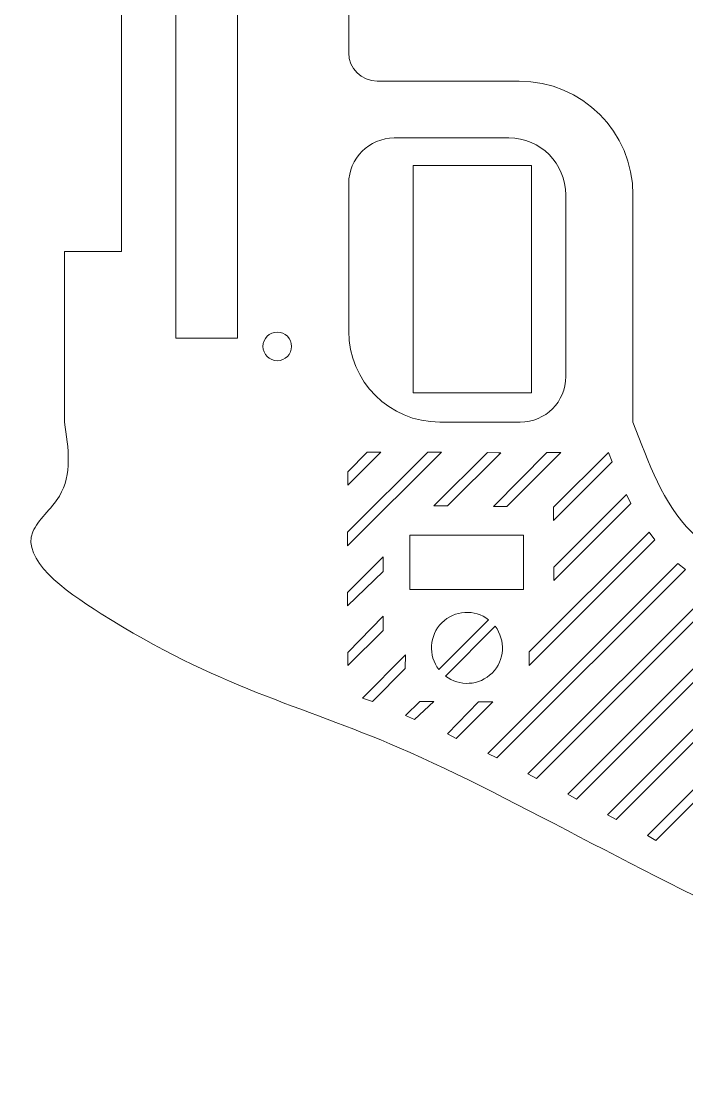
# Model space of a CAD drawing. Header units: inches. Extents: x -18 to -5.3, y 0.3 to 12.1.
# Drawn here: x -17.968 to -15.044, y 0.347 to 5.081 of the extents above; entities that cross this region are included whole.
import ezdxf

# ---------------------------------------------------------------- set-up
doc = ezdxf.new("R2010")
doc.units = ezdxf.units.IN
doc.header["$MEASUREMENT"] = 0
doc.layers.add('VISIBLE', color=7, linetype='Continuous')

msp = doc.modelspace()

# ---------------------------------------------------------------- linework, layer by layer
at = {"layer": 'VISIBLE', "color": 250, "lineweight": 9}
for points in [[(-17.2891, 10.6757), (-17.2891, 10.6757), (-17.2891, 3.6882), (-17.2891, 3.6882)], [(-17.0191, 3.6882), (-17.0191, 3.6882), (-17.0191, 10.6757), (-17.0191, 10.6757)], [(-16.5291, 4.9435), (-16.5291, 4.9435), (-16.5291, 9.0685), (-16.5291, 9.0685)], [(-17.5291, 4.0685), (-17.5291, 4.0685), (-17.5291, 5.3185), (-17.5291, 5.3185)], [(-16.4041, 4.8185), (-16.4731, 4.8185), (-16.5291, 4.8744), (-16.5291, 4.9435)], [(-16.4041, 4.8185), (-16.4041, 4.8185), (-15.7791, 4.8185), (-15.7791, 4.8185)], [(-15.7791, 4.8185), (-15.5029, 4.8185), (-15.2791, 4.5946), (-15.2791, 4.3185)], [(-16.5291, 4.3685), (-16.5291, 4.4789), (-16.4395, 4.5685), (-16.3291, 4.5685)], [(-15.8246, 4.5685), (-15.8246, 4.5685), (-16.3291, 4.5685), (-16.3291, 4.5685)], [(-15.8246, 4.5685), (-15.6865, 4.5685), (-15.5746, 4.4566), (-15.5746, 4.3185)], [(-16.2458, 4.4468), (-16.2458, 4.4468), (-16.2458, 4.4468), (-16.2458, 4.4468)], [(-16.2458, 4.4468), (-16.2458, 4.4468), (-16.2458, 3.4468), (-16.2458, 3.4468)], [(-16.2458, 4.4468), (-16.2458, 4.4468), (-16.2458, 4.4468), (-16.2458, 4.4468)], [(-15.7258, 4.4468), (-15.7258, 4.4468), (-16.2458, 4.4468), (-16.2458, 4.4468)], [(-15.7258, 4.4468), (-15.7258, 4.4468), (-15.7258, 4.4468), (-15.7258, 4.4468)], [(-15.7258, 3.4468), (-15.7258, 3.4468), (-15.7258, 4.4468), (-15.7258, 4.4468)], [(-16.5291, 4.3685), (-16.5291, 4.3685), (-16.5291, 3.7185), (-16.5291, 3.7185)], [(-15.5746, 3.5185), (-15.5746, 3.5185), (-15.5746, 4.3185), (-15.5746, 4.3185)], [(-15.2791, 4.3185), (-15.2791, 4.3185), (-15.2791, 3.3185), (-15.2791, 3.3185)], [(-17.7791, 4.0685), (-17.7791, 4.0685), (-17.7791, 3.3185), (-17.7791, 3.3185)], [(-17.7791, 4.0685), (-17.7791, 4.0685), (-17.5291, 4.0685), (-17.5291, 4.0685)], [(-16.1291, 3.3185), (-16.35, 3.3185), (-16.5291, 3.4976), (-16.5291, 3.7185)], [(-17.2891, 3.6882), (-17.2891, 3.6882), (-17.0191, 3.6882), (-17.0191, 3.6882)], [(-15.5746, 3.5185), (-15.5746, 3.408), (-15.6641, 3.3185), (-15.7746, 3.3185)], [(-16.2458, 3.4468), (-16.2458, 3.4468), (-16.2458, 3.4468), (-16.2458, 3.4468)], [(-16.2458, 3.4468), (-16.2458, 3.4468), (-15.7258, 3.4468), (-15.7258, 3.4468)], [(-15.7599, 2.8215), (-15.7599, 2.8215), (-16.2599, 2.8215), (-16.2599, 2.8215)], [(-16.2599, 2.8215), (-16.2599, 2.8215), (-16.2599, 2.5815), (-16.2599, 2.5815)], [(-15.7599, 2.5815), (-15.7599, 2.5815), (-15.7599, 2.8215), (-15.7599, 2.8215)], [(-16.2599, 2.5815), (-16.2599, 2.5815), (-15.7599, 2.5815), (-15.7599, 2.5815)]]:
    msp.add_open_spline(points, degree=3, dxfattribs=at)
for points, knots in [([(-16.8434, 3.5885), (-16.8782, 3.5885), (-16.9064, 3.6167), (-16.9064, 3.6515), (-16.9064, 3.6515), (-16.9064, 3.6863), (-16.8782, 3.7145), (-16.8434, 3.7145), (-16.8434, 3.7145), (-16.8086, 3.7145), (-16.7804, 3.6863), (-16.7804, 3.6515), (-16.7804, 3.6515), (-16.7804, 3.6167), (-16.8086, 3.5885), (-16.8434, 3.5885), (-16.8434, 3.5885), (-16.8434, 3.5885), (-16.8434, 3.5885), (-16.8434, 3.5885)], [0, 0, 0, 0, 0.2, 0.2, 0.2, 0.2, 0.4, 0.4, 0.4, 0.4, 0.6, 0.6, 0.6, 0.6, 0.8, 0.8, 0.8, 0.8, 1, 1, 1, 1]), ([(-15.2791, 3.3177), (-15.2104, 3.1383), (-15.1464, 2.9597), (-15.0224, 2.8356), (-15.0224, 2.8356), (-14.8353, 2.6485), (-14.5226, 2.587), (-14.2182, 2.6367), (-14.2182, 2.6367), (-13.753, 2.7126), (-13.3072, 3.0481), (-12.9836, 2.9175), (-12.9836, 2.9175), (-12.6932, 2.8002), (-12.5013, 2.3074), (-12.5251, 1.8777), (-12.5251, 1.8777), (-12.5458, 1.5045), (-12.729, 1.1789), (-12.9646, 0.9943), (-12.9646, 0.9943), (-13.7906, 0.347), (-15.2594, 1.4342), (-16.3079, 1.8859), (-16.3079, 1.8859), (-16.7431, 2.0734), (-17.106, 2.1513), (-17.6179, 2.4754), (-17.6179, 2.4754), (-17.7851, 2.5812), (-17.9682, 2.7133), (-17.9185, 2.8357), (-17.9185, 2.8357), (-17.8977, 2.8868), (-17.8363, 2.9362), (-17.8019, 2.9931), (-17.8019, 2.9931), (-17.7445, 3.0878), (-17.7618, 3.2031), (-17.7791, 3.3185)], [0, 0, 0, 0, 0.1, 0.1, 0.1, 0.1, 0.2, 0.2, 0.2, 0.2, 0.3, 0.3, 0.3, 0.3, 0.4, 0.4, 0.4, 0.4, 0.5, 0.5, 0.5, 0.5, 0.6, 0.6, 0.6, 0.6, 0.7, 0.7, 0.7, 0.7, 0.8, 0.8, 0.8, 0.8, 0.9, 0.9, 0.9, 0.9, 1, 1, 1, 1])]:
    msp.add_open_spline(points, degree=3, knots=knots, dxfattribs=at)
at = {"layer": 'VISIBLE', "color": 1, "lineweight": 9}
msp.add_open_spline([(-16.1291, 3.3185), (-16.1291, 3.3185), (-15.7746, 3.3185), (-15.7746, 3.3185)], degree=3, dxfattribs=at)
for points, knots in [([(-16.1219, 3.1862), (-16.1219, 3.1862), (-16.5348, 2.7745), (-16.5348, 2.7745), (-16.5348, 2.7745), (-16.5348, 2.7745), (-16.5347, 2.8338), (-16.5347, 2.8338), (-16.5347, 2.8338), (-16.5347, 2.8338), (-16.1817, 3.1866), (-16.1817, 3.1866), (-16.1817, 3.1866), (-16.1817, 3.1866), (-16.1219, 3.1862), (-16.1219, 3.1862)], [0, 0, 0, 0, 0.25, 0.25, 0.25, 0.25, 0.5, 0.5, 0.5, 0.5, 0.75, 0.75, 0.75, 0.75, 1, 1, 1, 1]), ([(-16.3876, 3.1869), (-16.3876, 3.1869), (-16.5338, 3.0407), (-16.5338, 3.0407), (-16.5338, 3.0407), (-16.5338, 3.0407), (-16.5337, 3.1), (-16.5337, 3.1), (-16.5337, 3.1), (-16.5337, 3.1), (-16.448, 3.1868), (-16.448, 3.1868), (-16.448, 3.1868), (-16.448, 3.1868), (-16.3876, 3.1869), (-16.3876, 3.1869)], [0, 0, 0, 0, 0.25, 0.25, 0.25, 0.25, 0.5, 0.5, 0.5, 0.5, 0.75, 0.75, 0.75, 0.75, 1, 1, 1, 1]), ([(-16.0943, 2.9499), (-16.0943, 2.9499), (-16.1545, 2.9497), (-16.1545, 2.9497), (-16.1545, 2.9497), (-16.1545, 2.9497), (-15.919, 3.1841), (-15.919, 3.1841), (-15.919, 3.1841), (-15.919, 3.1841), (-15.8707, 3.1837), (-15.8707, 3.1837), (-15.8707, 3.1837), (-15.8707, 3.1837), (-15.8605, 3.1837), (-15.8605, 3.1837), (-15.8605, 3.1837), (-15.8605, 3.1837), (-16.0943, 2.9499), (-16.0943, 2.9499)], [0, 0, 0, 0, 0.2, 0.2, 0.2, 0.2, 0.4, 0.4, 0.4, 0.4, 0.6, 0.6, 0.6, 0.6, 0.8, 0.8, 0.8, 0.8, 1, 1, 1, 1]), ([(-15.8335, 2.9478), (-15.8335, 2.9478), (-15.8928, 2.9475), (-15.8928, 2.9475), (-15.8928, 2.9475), (-15.8928, 2.9475), (-15.658, 3.1849), (-15.658, 3.1849), (-15.658, 3.1849), (-15.658, 3.1849), (-15.5966, 3.1846), (-15.5966, 3.1846), (-15.5966, 3.1846), (-15.5966, 3.1846), (-15.8335, 2.9478), (-15.8335, 2.9478)], [0, 0, 0, 0, 0.25, 0.25, 0.25, 0.25, 0.5, 0.5, 0.5, 0.5, 0.75, 0.75, 0.75, 0.75, 1, 1, 1, 1]), ([(-15.6283, 2.9443), (-15.6283, 2.9443), (-15.6283, 2.9445), (-15.6283, 2.9445), (-15.6283, 2.9445), (-15.6283, 2.9445), (-15.3874, 3.1854), (-15.3874, 3.1854), (-15.3874, 3.1854), (-15.3874, 3.1854), (-15.3706, 3.1433), (-15.3706, 3.1433), (-15.3706, 3.1433), (-15.3706, 3.1433), (-15.628, 2.8859), (-15.628, 2.8859), (-15.628, 2.8859), (-15.628, 2.8859), (-15.6283, 2.9443), (-15.6283, 2.9443)], [0, 0, 0, 0, 0.2, 0.2, 0.2, 0.2, 0.4, 0.4, 0.4, 0.4, 0.6, 0.6, 0.6, 0.6, 0.8, 0.8, 0.8, 0.8, 1, 1, 1, 1]), ([(-15.6274, 2.6798), (-15.6274, 2.6798), (-15.3083, 2.9993), (-15.3083, 2.9993), (-15.3083, 2.9993), (-15.3083, 2.9993), (-15.289, 2.9597), (-15.289, 2.9597), (-15.289, 2.9597), (-15.289, 2.9597), (-15.6278, 2.6209), (-15.6278, 2.6209), (-15.6278, 2.6209), (-15.6278, 2.6209), (-15.6274, 2.6798), (-15.6274, 2.6798)], [0, 0, 0, 0, 0.25, 0.25, 0.25, 0.25, 0.5, 0.5, 0.5, 0.5, 0.75, 0.75, 0.75, 0.75, 1, 1, 1, 1]), ([(-15.7357, 2.2475), (-15.7357, 2.2475), (-15.1828, 2.8008), (-15.1828, 2.8008), (-15.1828, 2.8008), (-15.1828, 2.8008), (-15.183, 2.8011), (-15.183, 2.8011), (-15.183, 2.8011), (-15.183, 2.8011), (-15.2079, 2.8346), (-15.2079, 2.8346), (-15.2079, 2.8346), (-15.2079, 2.8346), (-15.7361, 2.3076), (-15.7361, 2.3076), (-15.7361, 2.3076), (-15.7361, 2.3076), (-15.7357, 2.2475), (-15.7357, 2.2475)], [0, 0, 0, 0, 0.2, 0.2, 0.2, 0.2, 0.4, 0.4, 0.4, 0.4, 0.6, 0.6, 0.6, 0.6, 0.8, 0.8, 0.8, 0.8, 1, 1, 1, 1]), ([(-16.378, 2.6607), (-16.378, 2.6607), (-16.5347, 2.5094), (-16.5347, 2.5094), (-16.5347, 2.5094), (-16.5347, 2.5094), (-16.5344, 2.5687), (-16.5344, 2.5687), (-16.5344, 2.5687), (-16.5344, 2.5687), (-16.3774, 2.7255), (-16.3774, 2.7255), (-16.3774, 2.7255), (-16.3774, 2.7255), (-16.378, 2.6607), (-16.378, 2.6607)], [0, 0, 0, 0, 0.25, 0.25, 0.25, 0.25, 0.5, 0.5, 0.5, 0.5, 0.75, 0.75, 0.75, 0.75, 1, 1, 1, 1]), ([(-15.0483, 2.6701), (-15.0483, 2.6701), (-15.8776, 1.8408), (-15.8776, 1.8408), (-15.8776, 1.8408), (-15.8776, 1.8408), (-15.9168, 1.8605), (-15.9168, 1.8605), (-15.9168, 1.8605), (-15.9168, 1.8605), (-15.0815, 2.6957), (-15.0815, 2.6957), (-15.0815, 2.6957), (-15.0815, 2.6957), (-15.0483, 2.6701), (-15.0483, 2.6701)], [0, 0, 0, 0, 0.25, 0.25, 0.25, 0.25, 0.5, 0.5, 0.5, 0.5, 0.75, 0.75, 0.75, 0.75, 1, 1, 1, 1]), ([(-14.8835, 2.5697), (-14.8835, 2.5697), (-15.7027, 1.7505), (-15.7027, 1.7505), (-15.7027, 1.7505), (-15.7027, 1.7505), (-15.7409, 1.7712), (-15.7409, 1.7712), (-15.7409, 1.7712), (-15.7409, 1.7712), (-14.9237, 2.5884), (-14.9237, 2.5884), (-14.9237, 2.5884), (-14.9237, 2.5884), (-14.8835, 2.5697), (-14.8835, 2.5697)], [0, 0, 0, 0, 0.25, 0.25, 0.25, 0.25, 0.5, 0.5, 0.5, 0.5, 0.75, 0.75, 0.75, 0.75, 1, 1, 1, 1]), ([(-14.6821, 2.5059), (-14.6821, 2.5059), (-15.5279, 1.6601), (-15.5279, 1.6601), (-15.5279, 1.6601), (-15.5279, 1.6601), (-15.5661, 1.6808), (-15.5661, 1.6808), (-15.5661, 1.6808), (-15.5661, 1.6808), (-14.7312, 2.5158), (-14.7312, 2.5158), (-14.7312, 2.5158), (-14.7312, 2.5158), (-14.6821, 2.5059), (-14.6821, 2.5059)], [0, 0, 0, 0, 0.25, 0.25, 0.25, 0.25, 0.5, 0.5, 0.5, 0.5, 0.75, 0.75, 0.75, 0.75, 1, 1, 1, 1]), ([(-16.378, 2.4015), (-16.378, 2.4015), (-16.5334, 2.2479), (-16.5334, 2.2479), (-16.5334, 2.2479), (-16.5334, 2.2479), (-16.5337, 2.3054), (-16.5337, 2.3054), (-16.5337, 2.3054), (-16.5337, 2.3054), (-16.378, 2.464), (-16.378, 2.464), (-16.378, 2.464), (-16.378, 2.464), (-16.378, 2.4015), (-16.378, 2.4015)], [0, 0, 0, 0, 0.25, 0.25, 0.25, 0.25, 0.5, 0.5, 0.5, 0.5, 0.75, 0.75, 0.75, 0.75, 1, 1, 1, 1]), ([(-16.133, 2.23), (-16.1801, 2.2913), (-16.1757, 2.3794), (-16.1196, 2.4355), (-16.1196, 2.4355), (-16.0635, 2.4916), (-15.9754, 2.496), (-15.9141, 2.4489), (-15.9141, 2.4489), (-15.9141, 2.4489), (-16.133, 2.23), (-16.133, 2.23)], [0, 0, 0, 0, 0.333333, 0.333333, 0.333333, 0.333333, 0.666667, 0.666667, 0.666667, 0.666667, 1, 1, 1, 1]), ([(-14.4467, 2.4762), (-14.4467, 2.4762), (-15.3533, 1.5696), (-15.3533, 1.5696), (-15.3533, 1.5696), (-15.3533, 1.5696), (-15.3916, 1.5902), (-15.3916, 1.5902), (-15.3916, 1.5902), (-15.3916, 1.5902), (-14.5037, 2.4781), (-14.5037, 2.4781), (-14.5037, 2.4781), (-14.5037, 2.4781), (-14.4467, 2.4762), (-14.4467, 2.4762)], [0, 0, 0, 0, 0.25, 0.25, 0.25, 0.25, 0.5, 0.5, 0.5, 0.5, 0.75, 0.75, 0.75, 0.75, 1, 1, 1, 1]), ([(-14.1499, 2.5062), (-14.1499, 2.5062), (-15.178, 1.4781), (-15.178, 1.4781), (-15.178, 1.4781), (-15.178, 1.4781), (-15.2153, 1.4997), (-15.2153, 1.4997), (-15.2153, 1.4997), (-15.2153, 1.4997), (-14.2241, 2.4909), (-14.2241, 2.4909), (-14.2241, 2.4909), (-14.2241, 2.4909), (-14.1499, 2.5062), (-14.1499, 2.5062)], [0, 0, 0, 0, 0.25, 0.25, 0.25, 0.25, 0.5, 0.5, 0.5, 0.5, 0.75, 0.75, 0.75, 0.75, 1, 1, 1, 1]), ([(-16.1041, 2.2012), (-16.1041, 2.2012), (-15.8852, 2.42), (-15.8852, 2.42), (-15.8852, 2.42), (-15.8381, 2.3588), (-15.8425, 2.2706), (-15.8986, 2.2145), (-15.8986, 2.2145), (-15.9547, 2.1584), (-16.0428, 2.1541), (-16.1041, 2.2012)], [0, 0, 0, 0, 0.333333, 0.333333, 0.333333, 0.333333, 0.666667, 0.666667, 0.666667, 0.666667, 1, 1, 1, 1]), ([(-16.4252, 2.0886), (-16.4252, 2.0886), (-16.4683, 2.1045), (-16.4683, 2.1045), (-16.4683, 2.1045), (-16.4683, 2.1045), (-16.2796, 2.2939), (-16.2796, 2.2939), (-16.2796, 2.2939), (-16.2796, 2.2939), (-16.2808, 2.2337), (-16.2808, 2.2337), (-16.2808, 2.2337), (-16.2808, 2.2337), (-16.4252, 2.0886), (-16.4252, 2.0886)], [0, 0, 0, 0, 0.25, 0.25, 0.25, 0.25, 0.5, 0.5, 0.5, 0.5, 0.75, 0.75, 0.75, 0.75, 1, 1, 1, 1]), ([(-16.1549, 2.089), (-16.1549, 2.089), (-16.2393, 2.0094), (-16.2393, 2.0094), (-16.2393, 2.0094), (-16.2393, 2.0094), (-16.2794, 2.0283), (-16.2794, 2.0283), (-16.2794, 2.0283), (-16.2794, 2.0283), (-16.2166, 2.089), (-16.2166, 2.089), (-16.2166, 2.089), (-16.2166, 2.089), (-16.1549, 2.089), (-16.1549, 2.089)], [0, 0, 0, 0, 0.25, 0.25, 0.25, 0.25, 0.5, 0.5, 0.5, 0.5, 0.75, 0.75, 0.75, 0.75, 1, 1, 1, 1]), ([(-15.8954, 2.0873), (-15.8954, 2.0873), (-16.0572, 1.9263), (-16.0572, 1.9263), (-16.0572, 1.9263), (-16.0572, 1.9263), (-16.0953, 1.9472), (-16.0953, 1.9472), (-16.0953, 1.9472), (-16.0953, 1.9472), (-15.9579, 2.0884), (-15.9579, 2.0884), (-15.9579, 2.0884), (-15.9579, 2.0884), (-15.8954, 2.0873), (-15.8954, 2.0873)], [0, 0, 0, 0, 0.25, 0.25, 0.25, 0.25, 0.5, 0.5, 0.5, 0.5, 0.75, 0.75, 0.75, 0.75, 1, 1, 1, 1])]:
    msp.add_open_spline(points, degree=3, knots=knots, dxfattribs=at)

doc.saveas('drawing.dxf')
